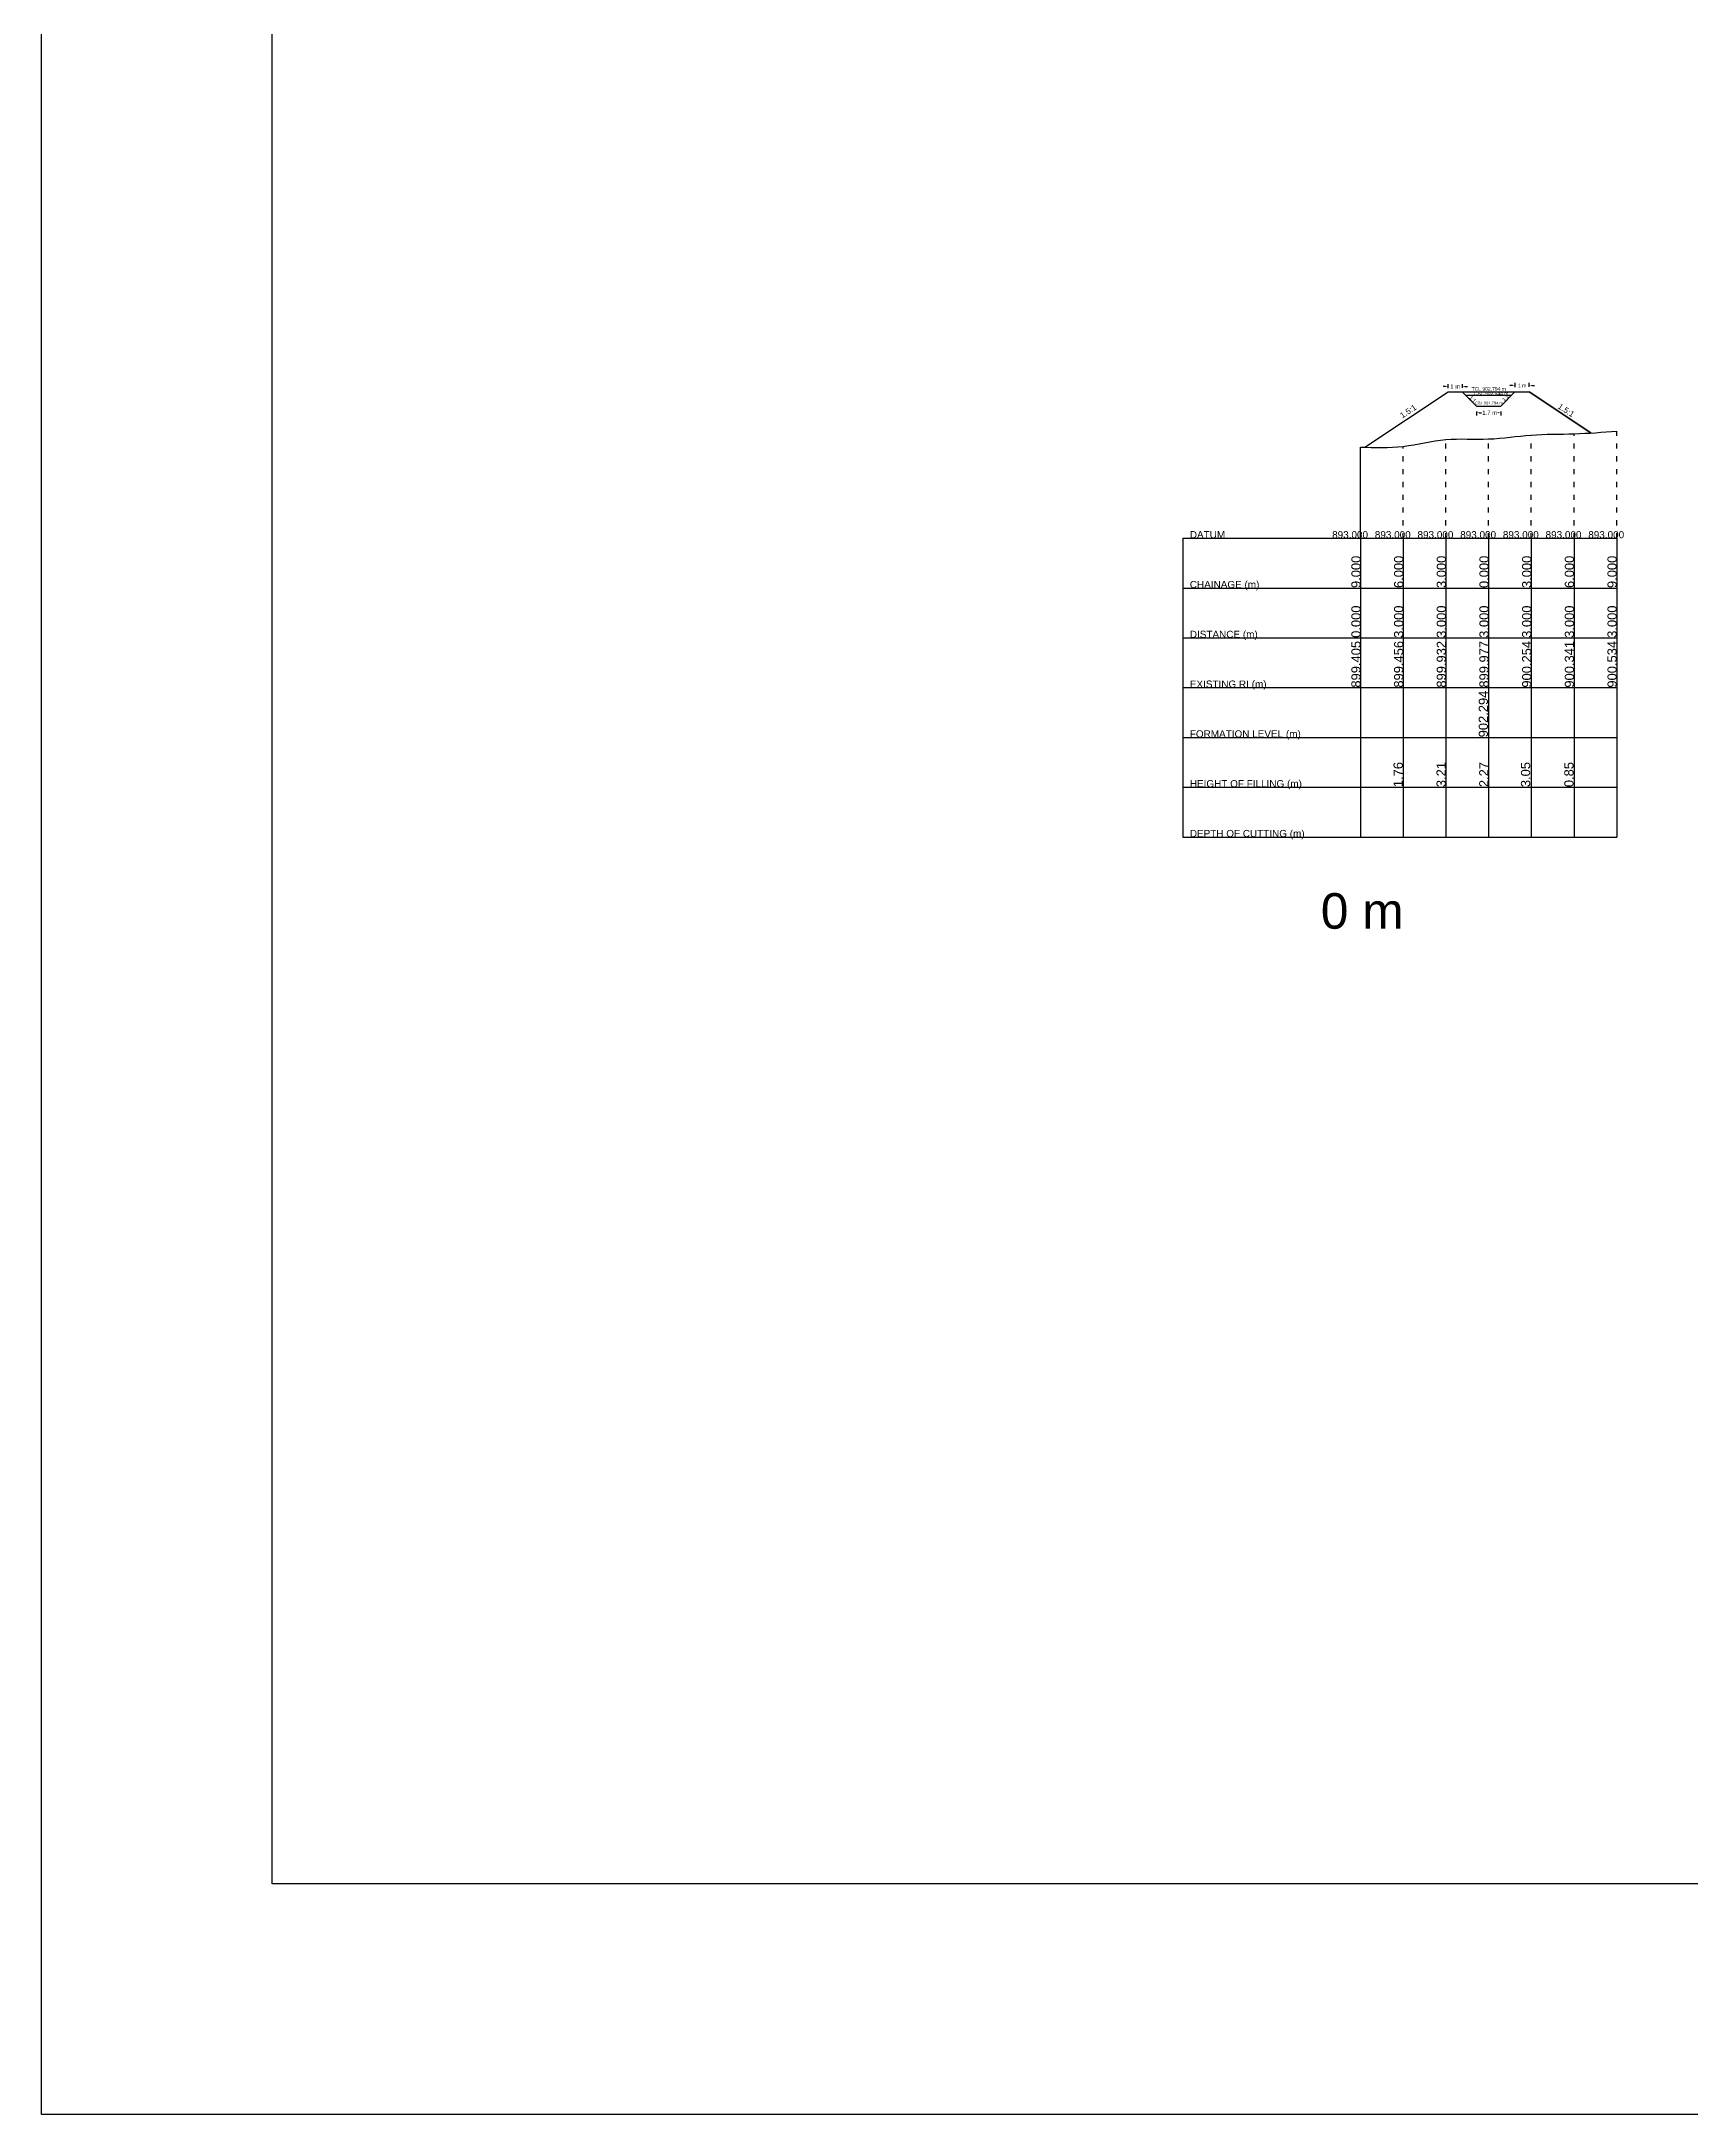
# Model space of a CAD drawing. Header units: millimetres. Extents: x 69 to 770, y 49 to 903.
# Drawn here: x 68.6 to 184.5, y 48.7 to 194.4 of the extents above; entities that cross this region are included whole.
import ezdxf

# ---------------------------------------------------------------- set-up
doc = ezdxf.new("R2010")
doc.units = ezdxf.units.MM
doc.linetypes.add('ACAD_ISO03W100', pattern=[30, 12, -18])
for name, color, linetype in [('Datum Level', 5, 'Continuous'), ('Existing RL', 84, 'Continuous'), ('General', 7, 'Continuous')]:
    doc.layers.add(name, color=color, linetype=linetype)
doc.styles.add('Annotative', font='arial.ttf')
doc.styles.get("Standard").update_dxf_attribs({"font": 'arial.ttf'})
doc.dimstyles.get("Standard").update_dxf_attribs({"dimtxt": 0.18, "dimasz": 0.18, "dimexe": 0.18, "dimexo": 0.0625, "dimgap": 0.09, "dimtad": 0, "dimtih": 1, "dimtoh": 1, "dimdec": 4, "dimzin": 0, "dimdsep": 46, "dimtxsty": 'Standard', "dimcen": 0.09, "dimadec": 0, "dimazin": 0, "dimtfac": 1, "dimtdec": 4, "dimtofl": 0, "dimtmove": 0, "dimatfit": 3, "dimfxl": 1, "dimtolj": 1, "dimtzin": 0, "dimarcsym": 0})

# ---------------------------------------------------------------- blocks, each defined once
blk = doc.blocks.new('*D4')
at = {"layer": 'Defpoints', "color": 0, "transparency": 16777216}
for p in [(167.45, 170.18), (167.45, 170.01), (168.45, 170.03)]:
    blk.add_point(p, dxfattribs=at)
at = {"layer": 'General', "color": 0, "lineweight": -2, "transparency": 16777216}
for p, q in [((167.27, 170.18), (167.09, 170.18)), ((167.45, 170.07), (167.45, 170.36)), ((168.45, 170.09), (168.45, 170.36)), ((168.63, 170.18), (168.81, 170.18))]:
    blk.add_line(p, q, dxfattribs=at)
at = {"layer": 'General', "color": 0, "transparency": 16777216}
for points in [[(167.27, 170.21), (167.27, 170.15), (167.45, 170.18)], [(168.63, 170.21), (168.63, 170.15), (168.45, 170.18)]]:
    blk.add_solid(points, dxfattribs=at)
at = {"layer": 'General', "color": 0, "lineweight": 9, "transparency": 16777216, "insert": (167.95, 170.18), "char_height": 0.3, "attachment_point": 5}
blk.add_mtext('\\A1;1 m', dxfattribs=at)
blk = doc.blocks.new('*D9')
at = {"layer": 'Defpoints', "color": 0, "transparency": 16777216}
for p in [(172.15, 170.26), (172.15, 170.09), (173.15, 170.11)]:
    blk.add_point(p, dxfattribs=at)
at = {"layer": 'General', "color": 0, "lineweight": -2, "transparency": 16777216}
for p, q in [((171.97, 170.26), (171.79, 170.26)), ((172.15, 170.15), (172.15, 170.44)), ((173.15, 170.17), (173.15, 170.44)), ((173.33, 170.26), (173.51, 170.26))]:
    blk.add_line(p, q, dxfattribs=at)
at = {"layer": 'General', "color": 0, "transparency": 16777216}
for points in [[(171.97, 170.29), (171.97, 170.23), (172.15, 170.26)], [(173.33, 170.29), (173.33, 170.23), (173.15, 170.26)]]:
    blk.add_solid(points, dxfattribs=at)
at = {"layer": 'General', "color": 0, "lineweight": 9, "transparency": 16777216, "insert": (172.65, 170.26), "char_height": 0.25, "attachment_point": 5}
blk.add_mtext('\\A1;1 m', dxfattribs=at)
blk = doc.blocks.new('*D10')
at = {"layer": 'Defpoints', "color": 0, "transparency": 16777216}
for p in [(169.45, 168.5), (171.15, 168.5), (171.15, 168.34)]:
    blk.add_point(p, dxfattribs=at)
at = {"layer": 'General', "color": 0, "lineweight": -2, "transparency": 16777216}
for p, q in [((169.45, 168.44), (169.45, 168.16)), ((169.63, 168.34), (169.79, 168.34)), ((170.97, 168.34), (170.95, 168.34)), ((171.15, 168.44), (171.15, 168.16))]:
    blk.add_line(p, q, dxfattribs=at)
at = {"layer": 'General', "color": 0, "transparency": 16777216}
for points in [[(169.63, 168.37), (169.63, 168.31), (169.45, 168.34)], [(170.97, 168.37), (170.97, 168.31), (171.15, 168.34)]]:
    blk.add_solid(points, dxfattribs=at)
at = {"layer": 'General', "color": 0, "lineweight": 9, "transparency": 16777216, "insert": (170.37, 168.34), "char_height": 0.3, "attachment_point": 5}
blk.add_mtext('\\A1;1.7 m ', dxfattribs=at)

msp = doc.modelspace()

# ---------------------------------------------------------------- linework, layer by layer
at = {"layer": 'Datum Level'}
msp.add_lwpolyline([(148.79709, 159.52187), (164.29709, 159.52187), (167.29709, 159.52187), (170.29709, 159.52187), (173.29709, 159.52187), (176.29709, 159.52187), (179.29709, 159.52187)], dxfattribs=at)
at = {"layer": 'Existing RL'}
msp.add_spline([(161.29709, 165.92687), (164.29709, 165.97787), (167.29709, 166.45387), (170.29709, 166.49887), (173.29709, 166.77587), (176.29709, 166.86287), (179.29709, 167.05587)], degree=3, dxfattribs=at)
at = {"layer": 'General'}
for p, q in [((161.59925, 165.91731), (167.44709, 169.81587)), ((169.44709, 168.81587), (168.44709, 169.81587)), ((168.44709, 169.81587), (172.14709, 169.81587)), ((168.69709, 169.56587), (171.89709, 169.56587)), ((172.14709, 169.81587), (171.14709, 168.81587)), ((172.14709, 169.81587), (173.14709, 169.81587)), ((177.48183, 166.92604), (173.14709, 169.81587)), ((169.44709, 168.81587), (171.14709, 168.81587)), ((170.29709, 168.81587), (170.29709, 168.81587)), ((161.29709, 159.52187), (161.29709, 165.92687)), ((148.79709, 159.52187), (148.79709, 138.52187)), ((161.29709, 159.52187), (161.29709, 138.52187)), ((164.29709, 159.52187), (164.29709, 138.52187)), ((167.29709, 159.52187), (167.29709, 138.52187)), ((170.29709, 159.52187), (170.29709, 138.52187)), ((173.29709, 159.52187), (173.29709, 138.52187)), ((176.29709, 159.52187), (176.29709, 138.52187)), ((179.29709, 159.52187), (179.29709, 138.52187)), ((148.79709, 156.02187), (179.29709, 156.02187)), ((148.79709, 152.52187), (179.29709, 152.52187)), ((148.79709, 149.02187), (179.29709, 149.02187)), ((148.79709, 149.02187), (179.29709, 149.02187)), ((148.79709, 145.52187), (179.29709, 145.52187)), ((148.79709, 142.02187), (179.29709, 142.02187)), ((148.79709, 138.52187), (179.29709, 138.52187))]:
    msp.add_line(p, q, dxfattribs=at)
at = {"layer": 'General', "linetype": 'ACAD_ISO03W100', "ltscale": 0.03}
for p, q in [((167.29709, 159.52187), (167.29709, 166.45387)), ((170.29709, 159.52187), (170.29709, 166.49887)), ((173.29709, 159.52187), (173.29709, 166.77587)), ((176.29709, 159.52187), (176.29709, 166.86287)), ((179.29709, 159.52187), (179.29709, 167.05587)), ((164.29709, 159.52187), (164.29709, 165.97787))]:
    msp.add_line(p, q, dxfattribs=at)
at = {"layer": 'General', "linetype": 'ACAD_ISO03W100', "ltscale": 0.9}
for p, q in [((177.48183, 166.92604), (177.48881, 166.92065)), ((177.48881, 166.92065), (177.4888, 166.92065))]:
    msp.add_line(p, q, dxfattribs=at)
at = {"layer": 'General', "ltscale": 0.9}
for points in [[(68.59243, 567.76899), (769.66621, 567.76899), (769.66621, 48.73403), (68.59243, 48.73403)], [(84.8064, 551.55502), (753.45225, 551.55502), (753.45225, 64.94799), (84.8064, 64.94799)]]:
    msp.add_lwpolyline(points, close=True, dxfattribs=at)
at = {"layer": 'General'}
msp.add_lwpolyline([(161.59925, 165.91731), (167.44709, 169.81587), (173.14709, 169.81587), (177.48183, 166.92604)], dxfattribs=at)

# ---------------------------------------------------------------- texts
at = {"insert": (158.50249, 134.5771), "char_height": 2.5, "attachment_point": 1}
msp.add_mtext_dynamic_manual_height_columns('0 m', width=7.488633, gutter_width=2.5, heights=[0], dxfattribs=at)
at = {"layer": 'General', "style": 'Annotative'}
for s, p in [('DATUM', (149.29709, 159.52187)), ('DATUM', (149.29709, 159.52187)), ('893.000', (159.29709, 159.52187)), ('893.000', (162.29709, 159.52187)), ('893.000', (165.29709, 159.52187)), ('893.000', (168.29709, 159.52187)), ('893.000', (171.29709, 159.52187)), ('893.000', (174.29709, 159.52187)), ('893.000', (177.29709, 159.52187)), ('CHAINAGE (m)', (149.29709, 156.02187)), ('CHAINAGE (m)', (149.29709, 156.02187)), ('DISTANCE (m)', (149.29709, 152.52187)), ('DISTANCE (m)', (149.29709, 152.52187)), ('EXISTING RL(m)', (149.29709, 149.02187)), ('EXISTING RL(m)', (149.29709, 149.02187)), ('FORMATION LEVEL (m)', (149.29709, 145.52187)), ('FORMATION LEVEL (m)', (149.29709, 145.52187)), ('HEIGHT OF FILLING (m)', (149.29709, 142.02187)), ('HEIGHT OF FILLING (m)', (149.29709, 142.02187)), ('DEPTH OF CUTTING (m)', (149.29709, 138.52187)), ('DEPTH OF CUTTING (m)', (149.29709, 138.52187))]:
    msp.add_text(s, height=0.5, dxfattribs=at).set_placement(p)
for s, p in [('9.000', (161.29709, 156.02187)), ('6.000', (164.29709, 156.02187)), ('3.000', (167.29709, 156.02187)), ('0.000', (170.29709, 156.02187)), ('3.000', (173.29709, 156.02187)), ('6.000', (176.29709, 156.02187)), ('9.000', (179.29709, 156.02187)), ('0.000', (161.29709, 152.52187)), ('3.000', (164.29709, 152.52187)), ('3.000', (167.29709, 152.52187)), ('3.000', (170.29709, 152.52187)), ('3.000', (173.29709, 152.52187)), ('3.000', (176.29709, 152.52187)), ('3.000', (179.29709, 152.52187)), ('899.405', (161.29709, 149.02187)), ('899.456', (164.29709, 149.02187)), ('899.932', (167.29709, 149.02187)), ('899.977', (170.29709, 149.02187)), ('900.254', (173.29709, 149.02187)), ('900.341', (176.29709, 149.02187)), ('900.534', (179.29709, 149.02187)), ('902.294', (170.24816, 145.52785)), ('1.76', (164.26147, 142.02787)), ('3.21', (167.28256, 142.02787)), ('2.27', (170.28408, 142.02787)), ('3.05', (173.21537, 142.02787)), ('0.85', (176.26258, 142.02787))]:
    msp.add_text(s, height=0.65, rotation=90, dxfattribs=at).set_placement(p)
at = {"layer": 'General', "linetype": 'ACAD_ISO03W100', "ltscale": 0.9, "char_height": 0.25, "width": 1.2140988, "attachment_point": 1, "style": 'Annotative'}
for insert, rotation in [((169.10251, 169.56587), 315.733035), ((171.21882, 169.30429), 44.5416782)]:
    msp.add_mtext('1:1', dxfattribs=dict(at, insert=insert, rotation=rotation))
at = {"layer": 'General', "color": 8, "insert": (169.09878, 170.142), "char_height": 0.25, "width": 2.7480223, "attachment_point": 1, "style": 'Annotative'}
msp.add_mtext('TCL 902.794 m', dxfattribs=at)
at = {"layer": 'General', "color": 4, "insert": (169.26212, 169.81587), "char_height": 0.25, "width": 2.588053, "attachment_point": 1, "style": 'Annotative'}
msp.add_mtext('CSL 902.544 m', dxfattribs=at)
at = {"layer": 'General', "color": 1, "insert": (169.34391, 169.12248), "char_height": 0.2, "width": 2.1068767, "attachment_point": 1, "style": 'Annotative'}
msp.add_mtext('CBL 901.794 m', dxfattribs=at)
at = {"layer": 'General', "linetype": 'ACAD_ISO03W100', "ltscale": 0.9, "char_height": 0.4, "width": 1.2140988, "attachment_point": 1, "line_spacing_factor": 0.4, "style": 'Annotative'}
for insert, rotation in [((164.01109, 168.26969), 33.3678562), ((175.33438, 169.02298), 326.7719763)]:
    msp.add_mtext('1.5:1', dxfattribs=dict(at, insert=insert, rotation=rotation))

# ---------------------------------------------------------------- dimensions: what is measured, and where the dimension line sits
at = {"layer": 'General', "lineweight": 9}
for base, p1, p2, text, override, picture, middle in [((167.44676, 170.18346), (168.44709, 170.02694), (167.44676, 170.01157), '1 m', {"dimtxt": 0.3}, '*D4', (167.94693, 170.18346)), ((172.14707, 170.26175), (173.1474, 170.10523), (172.14707, 170.08986), '1 m', {"dimtxt": 0.25}, '*D9', (172.64724, 170.26175)), ((171.14709, 168.33566), (169.44709, 168.50116), (171.14709, 168.50116), '1.7 m ', {"dimtxt": 0.3}, '*D10', (170.36996, 168.33566))]:
    dim = msp.add_linear_dim(base=base, p1=p1, p2=p2, text=text, dimstyle='Standard', override=override, dxfattribs=at)
    dim.commit()
    dim.dimension.update_dxf_attribs({"geometry": picture, "text_midpoint": middle, "dimtype": 160})

doc.saveas('drawing.dxf')
